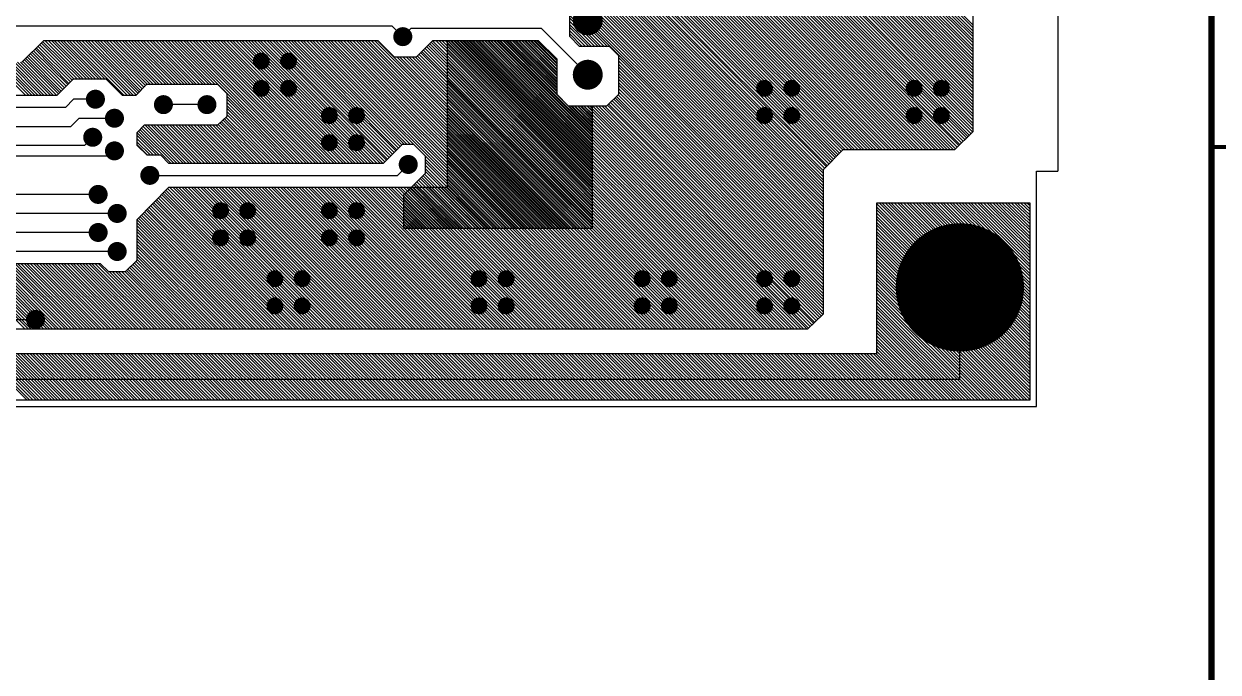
# Model space of a CAD drawing. Extents: x 295 to 953, y 10 to 290.
# Drawn here: x 790.5 to 882.5, y 64.5 to 114.5 of the extents above; entities that cross this region are included whole.
import ezdxf

# ---------------------------------------------------------------- set-up
doc = ezdxf.new("R2010")
doc.units = 0
doc.header["$LTSCALE"] = 5
doc.header["$MEASUREMENT"] = 0
doc.layers.get('0').update_dxf_attribs({"linetype": 'CONTINUOUS', "lineweight": 25})
doc.layers.add('ART02_PHO', color=2, linetype='CONTINUOUS')
doc.layers.add('테두리', color=3, linetype='CONTINUOUS')

# ---------------------------------------------------------------- blocks, each defined once
blk = doc.blocks.new('C')
at = {"layer": '테두리'}
blk.add_line((405, 285), (405, 15), dxfattribs=at)
for points, const_width in [([(15, 285), (15, 15), (405, 15), (405, 285), (15, 285)], 0.5), ([(407.5, 105), (405, 105)], 0.3)]:
    blk.add_lwpolyline(points, dxfattribs=dict(at, const_width=const_width))

msp = doc.modelspace()

# ---------------------------------------------------------------- linework, layer by layer
for points, const_width in [([(834.502, 114.756, -1), (833.35, 114.756, -1)], 1.153), ([(820.044, 113.499, -1), (819.31, 113.499, -1)], 0.733), ([(809.105, 111.613, -1), (808.455, 111.613, -1)], 0.65), ([(811.201, 111.613, -1), (810.551, 111.613, -1)], 0.65), ([(834.502, 110.565, -1), (833.35, 110.565, -1)], 1.153), ([(809.105, 109.517, -1), (808.455, 109.517, -1)], 0.65), ([(811.201, 109.517, -1), (810.551, 109.517, -1)], 0.65), ([(847.872, 109.517, -1), (847.222, 109.517, -1)], 0.65), ([(849.967, 109.517, -1), (849.318, 109.517, -1)], 0.65), ([(859.397, 109.517, -1), (858.747, 109.517, -1)], 0.65), ([(861.493, 109.517, -1), (860.843, 109.517, -1)], 0.65), ([(796.364, 108.679, -1), (795.631, 108.679, -1)], 0.733), ([(801.603, 108.26, -1), (800.87, 108.26, -1)], 0.733), ([(804.956, 108.26, -1), (804.223, 108.26, -1)], 0.733), ([(797.831, 107.212, -1), (797.098, 107.212, -1)], 0.733), ([(814.344, 107.422, -1), (813.694, 107.422, -1)], 0.65), ([(816.439, 107.422, -1), (815.79, 107.422, -1)], 0.65), ([(847.872, 107.422, -1), (847.222, 107.422, -1)], 0.65), ([(849.967, 107.422, -1), (849.318, 107.422, -1)], 0.65), ([(859.397, 107.422, -1), (858.747, 107.422, -1)], 0.65), ([(861.493, 107.422, -1), (860.843, 107.422, -1)], 0.65), ([(796.155, 105.745, -1), (795.421, 105.745, -1)], 0.733), ([(814.344, 105.326, -1), (813.694, 105.326, -1)], 0.65), ([(816.439, 105.326, -1), (815.79, 105.326, -1)], 0.65), ([(797.831, 104.698, -1), (797.098, 104.698, -1)], 0.733), ([(820.463, 103.65, -1), (819.729, 103.65, -1)], 0.733), ([(800.555, 102.812, -1), (799.822, 102.812, -1)], 0.733), ([(796.574, 101.345, -1), (795.841, 101.345, -1)], 0.733), ([(798.041, 99.878, -1), (797.307, 99.878, -1)], 0.733), ([(805.962, 100.088, -1), (805.312, 100.088, -1)], 0.65), ([(808.057, 100.088, -1), (807.408, 100.088, -1)], 0.65), ([(814.344, 100.088, -1), (813.694, 100.088, -1)], 0.65), ([(816.439, 100.088, -1), (815.79, 100.088, -1)], 0.65), ([(796.574, 98.411, -1), (795.841, 98.411, -1)], 0.733), ([(805.962, 97.992, -1), (805.312, 97.992, -1)], 0.65), ([(808.057, 97.992, -1), (807.408, 97.992, -1)], 0.65), ([(814.344, 97.992, -1), (813.694, 97.992, -1)], 0.65), ([(816.439, 97.992, -1), (815.79, 97.992, -1)], 0.65), ([(865.065, 94.178, -1), (860.12, 94.178, -1)], 4.945), ([(798.041, 96.944, -1), (797.307, 96.944, -1)], 0.733), ([(810.153, 94.849, -1), (809.503, 94.849, -1)], 0.65), ([(812.248, 94.849, -1), (811.599, 94.849, -1)], 0.65), ([(825.869, 94.849, -1), (825.219, 94.849, -1)], 0.65), ([(827.965, 94.849, -1), (827.315, 94.849, -1)], 0.65), ([(838.442, 94.849, -1), (837.792, 94.849, -1)], 0.65), ([(840.538, 94.849, -1), (839.888, 94.849, -1)], 0.65), ([(847.872, 94.849, -1), (847.222, 94.849, -1)], 0.65), ([(849.967, 94.849, -1), (849.318, 94.849, -1)], 0.65), ([(810.153, 92.753, -1), (809.503, 92.753, -1)], 0.65), ([(812.248, 92.753, -1), (811.599, 92.753, -1)], 0.65), ([(825.869, 92.753, -1), (825.219, 92.753, -1)], 0.65), ([(827.965, 92.753, -1), (827.315, 92.753, -1)], 0.65), ([(838.442, 92.753, -1), (837.792, 92.753, -1)], 0.65), ([(840.538, 92.753, -1), (839.888, 92.753, -1)], 0.65), ([(847.872, 92.753, -1), (847.222, 92.753, -1)], 0.65), ([(849.967, 92.753, -1), (849.318, 92.753, -1)], 0.65), ([(791.754, 91.706, -1), (791.021, 91.706, -1)], 0.733)]:
    msp.add_lwpolyline(points, format="xyb", close=True, dxfattribs=dict(const_width=const_width))
at = {"layer": 'ART02_PHO', "color": 7}
for p, q in [((870.136, 231.853), (870.136, 103.147)), ((855.217, 104.782), (792.1, 167.94)), ((855.007, 104.782), (792.1, 167.688)), ((854.755, 104.782), (792.1, 167.437)), ((854.504, 104.782), (792.1, 167.227)), ((854.294, 104.782), (792.1, 166.976)), ((854.043, 104.782), (792.1, 166.724)), ((853.792, 104.782), (792.1, 166.515)), ((853.582, 104.782), (792.1, 166.263)), ((853.456, 104.656), (792.1, 166.012)), ((853.331, 104.53), (792.729, 165.174)), ((853.205, 104.404), (792.729, 164.922)), ((853.079, 104.279), (792.729, 164.671)), ((852.995, 104.195), (794.196, 162.995)), ((852.87, 104.069), (794.196, 162.743)), ((855.468, 104.782), (822.317, 137.932)), ((855.719, 104.782), (822.569, 137.932)), ((855.929, 104.782), (822.778, 137.932)), ((856.18, 104.782), (823.03, 137.932)), ((856.432, 104.782), (823.281, 137.932)), ((856.641, 104.782), (823.491, 137.932)), ((856.893, 104.782), (823.742, 137.932)), ((857.144, 104.782), (823.994, 137.932)), ((857.354, 104.782), (824.203, 137.932)), ((857.605, 104.782), (824.455, 137.932)), ((857.857, 104.782), (824.706, 137.932)), ((858.066, 104.782), (824.916, 137.932)), ((858.318, 104.782), (825.167, 137.932)), ((858.569, 104.782), (825.418, 137.932)), ((858.779, 104.782), (825.628, 137.932)), ((859.03, 104.782), (825.88, 137.932)), ((859.282, 104.782), (826.131, 137.932)), ((859.491, 104.782), (826.341, 137.932)), ((859.743, 104.782), (826.592, 137.932)), ((859.994, 104.782), (826.843, 137.932)), ((860.204, 104.782), (827.053, 137.932)), ((860.455, 104.782), (827.304, 137.932)), ((860.707, 104.782), (827.556, 137.932)), ((860.916, 104.782), (827.765, 137.932)), ((861.168, 104.782), (828.017, 137.932)), ((861.419, 104.782), (828.268, 137.932)), ((861.629, 104.782), (828.478, 137.932)), ((861.88, 104.782), (828.729, 137.932)), ((862.09, 104.782), (828.939, 137.932)), ((862.257, 104.865), (829.19, 137.932)), ((862.383, 104.991), (829.442, 137.932)), ((862.509, 105.117), (829.651, 137.932)), ((862.593, 105.201), (829.903, 137.932)), ((862.718, 105.326), (830.154, 137.932)), ((862.844, 105.452), (830.364, 137.932)), ((862.97, 105.578), (831.244, 137.304)), ((863.096, 105.704), (831.495, 137.304)), ((863.221, 105.787), (831.705, 137.304)), ((863.305, 105.913), (831.956, 137.304)), ((863.431, 106.039), (832.208, 137.304)), ((863.557, 106.165), (832.417, 137.304)), ((863.599, 106.374), (832.669, 137.304)), ((863.599, 106.626), (832.92, 137.304)), ((863.599, 106.835), (833.004, 137.429)), ((863.599, 107.087), (839.039, 131.646)), ((863.599, 107.338), (839.291, 131.646)), ((863.599, 107.548), (839.5, 131.646)), ((863.599, 107.799), (839.752, 131.646)), ((863.599, 108.05), (840.003, 131.646)), ((863.599, 108.26), (840.213, 131.646)), ((863.599, 108.512), (840.464, 131.646)), ((863.599, 108.763), (840.716, 131.646)), ((863.599, 108.973), (840.925, 131.646)), ((863.599, 109.224), (841.177, 131.646)), ((863.599, 109.475), (841.428, 131.646)), ((863.599, 109.685), (841.638, 131.646)), ((863.599, 109.936), (841.889, 131.646)), ((863.599, 110.188), (842.141, 131.646)), ((863.599, 110.397), (842.35, 131.646)), ((863.599, 110.649), (842.602, 131.646)), ((863.599, 110.9), (842.853, 131.646)), ((863.599, 111.11), (843.063, 131.646)), ((863.599, 111.361), (843.314, 131.646)), ((863.599, 111.613), (843.524, 131.646)), ((863.599, 111.822), (843.775, 131.646)), ((863.599, 112.074), (844.027, 131.646)), ((863.599, 112.325), (844.236, 131.646)), ((863.599, 112.535), (844.488, 131.646)), ((863.599, 112.786), (844.739, 131.646)), ((863.599, 113.038), (844.949, 131.646)), ((863.599, 113.247), (845.2, 131.646)), ((863.599, 113.499), (845.451, 131.646)), ((863.599, 113.708), (845.661, 131.646)), ((863.599, 113.96), (845.912, 131.646)), ((863.599, 114.211), (846.164, 131.646)), ((863.599, 114.421), (846.373, 131.646)), ((863.599, 131.646), (863.599, 106.165)), ((852.744, 103.943), (836.315, 120.372)), ((852.618, 103.818), (836.315, 120.162)), ((852.492, 103.692), (836.315, 119.911)), ((852.367, 103.566), (836.315, 119.66)), ((852.283, 103.482), (836.315, 119.45)), ((852.157, 103.357), (836.315, 119.199)), ((852.073, 103.189), (836.315, 118.947)), ((852.073, 102.979), (836.315, 118.738)), ((852.073, 102.728), (836.315, 118.486)), ((852.073, 102.476), (836.315, 118.235)), ((852.073, 102.267), (836.315, 118.025)), ((852.073, 102.015), (836.315, 117.774)), ((852.073, 100.591), (835.77, 116.894)), ((852.073, 100.842), (835.896, 117.019)), ((852.073, 101.052), (835.98, 117.145)), ((852.073, 101.303), (836.106, 117.229)), ((852.073, 101.554), (836.231, 117.355)), ((852.073, 101.764), (836.315, 117.522)), ((832.543, 113.499), (832.543, 115.971)), ((852.073, 96.567), (832.585, 116.013)), ((852.073, 96.819), (832.711, 116.139)), ((852.073, 97.028), (832.837, 116.265)), ((852.073, 97.28), (832.962, 116.391)), ((852.073, 97.531), (833.046, 116.516)), ((852.073, 97.741), (833.172, 116.642)), ((852.073, 97.992), (833.298, 116.726)), ((852.073, 98.244), (833.549, 116.768)), ((852.073, 98.453), (833.759, 116.768)), ((852.073, 98.705), (834.01, 116.768)), ((852.073, 98.956), (834.22, 116.768)), ((852.073, 99.166), (834.471, 116.768)), ((852.073, 99.417), (834.723, 116.768)), ((852.073, 99.668), (834.932, 116.768)), ((852.073, 99.878), (835.184, 116.768)), ((852.073, 100.13), (835.435, 116.768)), ((852.073, 100.381), (835.645, 116.768)), ((852.073, 96.316), (832.543, 115.846)), ((835.435, 112.744), (832.543, 115.636)), ((835.184, 112.744), (832.543, 115.385)), ((834.932, 112.744), (832.543, 115.133)), ((756.393, 114.337), (818.839, 114.337)), ((818.839, 114.337), (819.677, 113.499)), ((820.305, 114.127), (819.677, 113.499)), ((830.364, 114.127), (820.305, 114.127)), ((833.926, 110.565), (830.364, 114.127)), ((834.723, 112.744), (832.543, 114.924)), ((834.471, 112.744), (832.543, 114.672)), ((834.22, 112.744), (832.543, 114.421)), ((834.01, 112.744), (832.543, 114.211)), ((790.34, 111.529), (792.016, 113.205)), ((792.016, 113.205), (817.749, 113.205)), ((795.076, 110.23), (792.1, 113.205)), ((795.327, 110.23), (792.352, 113.205)), ((795.579, 110.23), (792.603, 113.205)), ((795.788, 110.23), (792.813, 113.205)), ((796.04, 110.23), (793.064, 113.205)), ((796.291, 110.23), (793.315, 113.205)), ((796.501, 110.23), (793.525, 113.205)), ((796.752, 110.23), (793.776, 113.205)), ((798.219, 108.973), (793.986, 113.205)), ((798.47, 108.973), (794.237, 113.205)), ((798.722, 108.973), (794.489, 113.205)), ((798.931, 108.973), (794.698, 113.205)), ((799.141, 109.014), (794.95, 113.205)), ((799.267, 109.14), (795.201, 113.205)), ((799.392, 109.224), (795.411, 113.205)), ((799.476, 109.35), (795.662, 113.205)), ((799.602, 109.475), (795.914, 113.205)), ((799.728, 109.601), (796.123, 113.205)), ((799.853, 109.727), (796.375, 113.205)), ((800.021, 109.811), (796.626, 113.205)), ((800.231, 109.811), (796.836, 113.205)), ((800.482, 109.811), (797.087, 113.205)), ((800.734, 109.811), (797.339, 113.205)), ((800.943, 109.811), (797.548, 113.205)), ((801.195, 109.811), (797.8, 113.205)), ((801.446, 109.811), (798.051, 113.205)), ((801.656, 109.811), (798.261, 113.205)), ((801.907, 109.811), (798.512, 113.205)), ((802.158, 109.811), (798.764, 113.205)), ((802.368, 109.811), (798.973, 113.205)), ((802.619, 109.811), (799.225, 113.205)), ((802.871, 109.811), (799.476, 113.205)), ((803.08, 109.811), (799.686, 113.205)), ((803.332, 109.811), (799.937, 113.205)), ((803.583, 109.811), (800.189, 113.205)), ((803.793, 109.811), (800.398, 113.205)), ((804.044, 109.811), (800.65, 113.205)), ((804.296, 109.811), (800.901, 113.205)), ((804.505, 109.811), (801.111, 113.205)), ((804.757, 109.811), (801.362, 113.205)), ((804.966, 109.811), (801.572, 113.205)), ((805.218, 109.811), (801.823, 113.205)), ((811.546, 103.734), (802.075, 113.205)), ((811.756, 103.734), (802.284, 113.205)), ((812.007, 103.734), (802.536, 113.205)), ((812.259, 103.734), (802.787, 113.205)), ((812.468, 103.734), (802.997, 113.205)), ((812.72, 103.734), (803.248, 113.205)), ((812.971, 103.734), (803.5, 113.205)), ((813.181, 103.734), (803.709, 113.205)), ((813.432, 103.734), (803.961, 113.205)), ((813.684, 103.734), (804.212, 113.205)), ((813.893, 103.734), (804.422, 113.205)), ((814.145, 103.734), (804.673, 113.205)), ((814.396, 103.734), (804.925, 113.205)), ((814.606, 103.734), (805.134, 113.205)), ((814.857, 103.734), (805.386, 113.205)), ((815.109, 103.734), (805.637, 113.205)), ((815.318, 103.734), (805.847, 113.205)), ((815.57, 103.734), (806.098, 113.205)), ((815.821, 103.734), (806.349, 113.205)), ((816.031, 103.734), (806.559, 113.205)), ((816.282, 103.734), (806.81, 113.205)), ((816.534, 103.734), (807.062, 113.205)), ((816.743, 103.734), (807.271, 113.205)), ((816.995, 103.734), (807.523, 113.205)), ((817.246, 103.734), (807.774, 113.205)), ((817.456, 103.734), (807.984, 113.205)), ((817.707, 103.734), (808.235, 113.205)), ((817.959, 103.734), (808.487, 113.205)), ((818.168, 103.734), (808.696, 113.205)), ((818.294, 103.859), (808.948, 113.205)), ((818.42, 103.985), (809.199, 113.205)), ((818.503, 104.069), (809.409, 113.205)), ((818.629, 104.195), (809.66, 113.205)), ((818.755, 104.321), (809.87, 113.205)), ((818.881, 104.446), (810.121, 113.205)), ((819.006, 104.572), (810.373, 113.205)), ((819.132, 104.698), (810.582, 113.205)), ((819.216, 104.782), (810.834, 113.205)), ((819.342, 104.907), (811.085, 113.205)), ((819.467, 105.033), (811.295, 113.205)), ((819.593, 105.159), (811.546, 113.205)), ((819.803, 105.201), (811.798, 113.205)), ((820.012, 105.201), (812.007, 113.205)), ((820.264, 105.201), (812.259, 113.205)), ((820.515, 105.201), (812.51, 113.205)), ((827.221, 98.705), (812.72, 113.205)), ((827.472, 98.705), (812.971, 113.205)), ((827.724, 98.705), (813.223, 113.205)), ((827.933, 98.705), (813.432, 113.205)), ((828.185, 98.705), (813.684, 113.205)), ((828.436, 98.705), (813.935, 113.205)), ((828.646, 98.705), (814.145, 113.205)), ((828.897, 98.705), (814.396, 113.205)), ((829.148, 98.705), (814.648, 113.205)), ((829.358, 98.705), (814.857, 113.205)), ((829.609, 98.705), (815.109, 113.205)), ((829.861, 98.705), (815.36, 113.205)), ((830.071, 98.705), (815.57, 113.205)), ((830.322, 98.705), (815.821, 113.205)), ((830.573, 98.705), (816.073, 113.205)), ((830.783, 98.705), (816.282, 113.205)), ((831.034, 98.705), (816.534, 113.205)), ((831.286, 98.705), (816.785, 113.205)), ((831.495, 98.705), (816.995, 113.205)), ((831.747, 98.705), (817.246, 113.205)), ((831.998, 98.705), (817.498, 113.205)), ((832.208, 98.705), (817.707, 113.205)), ((817.749, 113.205), (819.006, 111.948)), ((820.725, 111.948), (821.982, 113.205)), ((821.982, 113.205), (830.112, 113.205)), ((834.262, 100.926), (821.982, 113.164)), ((834.262, 101.177), (822.233, 113.205)), ((834.262, 101.387), (822.443, 113.205)), ((834.262, 101.638), (822.694, 113.205)), ((834.262, 101.89), (822.946, 113.205)), ((845.368, 90.951), (823.113, 113.205)), ((823.113, 101.89), (823.113, 113.205)), ((823.113, 113.205), (830.112, 113.205)), ((834.262, 102.099), (823.155, 113.205)), ((845.577, 90.951), (823.323, 113.205)), ((834.262, 102.351), (823.407, 113.205)), ((845.829, 90.951), (823.574, 113.205)), ((834.262, 102.602), (823.658, 113.205)), ((846.08, 90.951), (823.826, 113.205)), ((834.262, 102.812), (823.868, 113.205)), ((846.29, 90.951), (824.035, 113.205)), ((834.262, 103.063), (824.119, 113.205)), ((846.541, 90.951), (824.287, 113.205)), ((834.262, 103.315), (824.371, 113.205)), ((846.793, 90.951), (824.538, 113.205)), ((834.262, 103.524), (824.58, 113.205)), ((847.002, 90.951), (824.748, 113.205)), ((834.262, 103.776), (824.832, 113.205)), ((847.254, 90.951), (824.999, 113.205)), ((834.262, 104.027), (825.083, 113.205)), ((847.505, 90.951), (825.251, 113.205)), ((834.262, 104.237), (825.293, 113.205)), ((847.715, 90.951), (825.46, 113.205)), ((834.262, 104.488), (825.544, 113.205)), ((847.966, 90.951), (825.712, 113.205)), ((834.262, 104.74), (825.754, 113.205)), ((848.218, 90.951), (825.963, 113.205)), ((834.262, 104.949), (826.005, 113.205)), ((848.427, 90.951), (826.173, 113.205)), ((834.262, 105.201), (826.257, 113.205)), ((848.679, 90.951), (826.424, 113.205)), ((834.262, 105.452), (826.466, 113.205)), ((848.93, 90.951), (826.676, 113.205)), ((834.262, 105.662), (826.718, 113.205)), ((849.14, 90.951), (826.885, 113.205)), ((834.262, 105.913), (826.969, 113.205)), ((849.391, 90.951), (827.137, 113.205)), ((834.262, 106.165), (827.179, 113.205)), ((849.642, 90.951), (827.388, 113.205)), ((831.537, 109.098), (827.43, 113.205)), ((831.537, 109.266), (827.598, 113.205)), ((831.537, 109.35), (827.682, 113.205)), ((831.537, 109.517), (827.849, 113.205)), ((831.537, 109.601), (827.891, 113.205)), ((831.537, 109.769), (828.101, 113.205)), ((831.537, 109.811), (828.143, 113.205)), ((831.537, 109.978), (828.31, 113.205)), ((831.537, 110.062), (828.394, 113.205)), ((831.537, 110.23), (828.562, 113.205)), ((831.537, 110.272), (828.604, 113.205)), ((831.537, 110.481), (828.813, 113.205)), ((831.537, 110.523), (828.855, 113.205)), ((831.537, 110.691), (829.023, 113.205)), ((831.537, 110.775), (829.107, 113.205)), ((831.537, 110.942), (829.274, 113.205)), ((831.537, 110.984), (829.316, 113.205)), ((831.537, 111.194), (829.484, 113.205)), ((831.537, 111.236), (829.568, 113.205)), ((831.537, 111.403), (829.735, 113.205)), ((831.537, 111.487), (829.819, 113.205)), ((831.537, 111.655), (829.987, 113.205)), ((831.537, 111.697), (830.029, 113.205)), ((830.112, 113.205), (831.537, 111.78)), ((830.112, 113.205), (831.537, 111.78)), ((833.759, 112.744), (832.543, 113.96)), ((833.507, 112.744), (832.543, 113.708)), ((833.298, 112.744), (832.543, 113.499)), ((793.735, 109.685), (791.136, 112.283)), ((793.86, 109.811), (791.22, 112.409)), ((793.944, 109.895), (791.346, 112.535)), ((794.07, 110.02), (791.471, 112.619)), ((794.196, 110.146), (791.597, 112.744)), ((794.363, 110.23), (791.723, 112.87)), ((794.615, 110.23), (791.849, 112.996)), ((794.866, 110.23), (791.932, 113.122)), ((834.262, 99.04), (821.06, 112.241)), ((834.262, 99.249), (821.144, 112.367)), ((834.262, 99.501), (821.269, 112.451)), ((834.262, 99.752), (821.395, 112.577)), ((834.262, 99.962), (821.521, 112.703)), ((834.262, 100.213), (821.647, 112.828)), ((834.262, 100.465), (821.772, 112.954)), ((834.262, 100.674), (821.856, 113.08)), ((845.116, 90.951), (823.113, 112.954)), ((844.865, 90.951), (823.113, 112.744)), ((844.655, 90.951), (823.113, 112.493)), ((844.404, 90.951), (823.113, 112.241)), ((835.603, 112.744), (833.298, 112.744)), ((836.315, 112.032), (835.603, 112.744)), ((790.633, 108.973), (787.448, 112.158)), ((790.885, 108.973), (787.699, 112.158)), ((791.136, 108.973), (788.58, 111.529)), ((791.346, 108.973), (788.789, 111.529)), ((791.597, 108.973), (789.041, 111.529)), ((791.849, 108.973), (789.292, 111.529)), ((792.058, 108.973), (789.502, 111.529)), ((792.31, 108.973), (789.753, 111.529)), ((792.561, 108.973), (790.005, 111.529)), ((792.771, 108.973), (790.214, 111.529)), ((793.022, 108.973), (790.424, 111.571)), ((793.148, 109.098), (790.549, 111.697)), ((793.274, 109.182), (790.633, 111.822)), ((793.357, 109.308), (790.759, 111.906)), ((793.483, 109.434), (790.885, 112.032)), ((793.609, 109.559), (791.01, 112.158)), ((819.006, 111.948), (820.725, 111.948)), ((832.459, 98.705), (819.216, 111.948)), ((832.669, 98.705), (819.425, 111.948)), ((832.92, 98.705), (819.677, 111.948)), ((833.172, 98.705), (819.928, 111.948)), ((833.381, 98.705), (820.138, 111.948)), ((833.633, 98.705), (820.389, 111.948)), ((833.884, 98.705), (820.641, 111.948)), ((834.094, 98.705), (820.808, 111.99)), ((834.262, 98.788), (820.934, 112.116)), ((844.152, 90.951), (823.113, 112.032)), ((843.943, 90.951), (823.113, 111.78)), ((843.691, 90.951), (823.113, 111.529)), ((831.537, 111.78), (831.537, 109.056)), ((831.537, 111.78), (831.537, 109.056)), ((836.315, 109.056), (836.315, 112.032)), ((852.073, 96.106), (836.315, 111.864)), ((852.073, 95.855), (836.315, 111.613)), ((852.073, 95.603), (836.315, 111.361)), ((843.44, 90.951), (823.113, 111.319)), ((843.23, 90.951), (823.113, 111.068)), ((842.979, 90.951), (823.113, 110.817)), ((842.769, 90.951), (823.113, 110.607)), ((852.073, 95.394), (836.315, 111.152)), ((852.073, 95.142), (836.315, 110.9)), ((852.073, 94.891), (836.315, 110.649)), ((852.073, 94.681), (836.315, 110.439)), ((794.279, 110.23), (793.022, 108.973)), ((796.836, 110.23), (794.279, 110.23)), ((798.093, 108.973), (796.836, 110.23)), ((799.937, 109.811), (799.099, 108.973)), ((805.427, 109.811), (799.937, 109.811)), ((806.14, 109.098), (805.427, 109.811)), ((842.518, 90.951), (823.113, 110.356)), ((842.266, 90.951), (823.113, 110.104)), ((842.057, 90.951), (823.113, 109.895)), ((841.805, 90.951), (823.113, 109.643)), ((852.073, 94.43), (836.315, 110.188)), ((852.073, 94.178), (836.315, 109.936)), ((852.073, 93.969), (836.315, 109.727)), ((793.022, 108.973), (782.796, 108.973)), ((794.321, 108.679), (793.693, 108.05)), ((795.998, 108.679), (794.321, 108.679)), ((799.099, 108.973), (798.093, 108.973)), ((806.14, 107.38), (806.14, 109.098)), ((811.295, 103.734), (806.14, 108.889)), ((811.043, 103.734), (806.14, 108.679)), ((841.554, 90.951), (823.113, 109.392)), ((841.344, 90.951), (823.113, 109.182)), ((841.093, 90.951), (823.113, 108.931)), ((840.841, 90.951), (823.113, 108.679)), ((831.537, 109.056), (832.417, 108.176)), ((831.537, 109.056), (832.417, 108.176)), ((835.393, 108.176), (836.315, 109.056)), ((852.073, 92.544), (835.938, 108.679)), ((852.073, 92.795), (836.022, 108.805)), ((852.073, 93.005), (836.147, 108.889)), ((852.073, 93.256), (836.273, 109.014)), ((852.073, 93.717), (836.315, 109.475)), ((852.073, 93.466), (836.315, 109.224)), ((793.693, 108.05), (781.12, 108.05)), ((804.589, 108.26), (801.236, 108.26)), ((810.834, 103.734), (806.14, 108.428)), ((810.582, 103.734), (806.14, 108.176)), ((810.373, 103.734), (806.14, 107.967)), ((810.121, 103.734), (806.14, 107.715)), ((840.632, 90.951), (823.113, 108.47)), ((840.38, 90.951), (823.113, 108.218)), ((840.129, 90.951), (823.113, 107.967)), ((839.919, 90.951), (823.113, 107.757)), ((832.417, 108.176), (835.393, 108.176)), ((832.417, 108.176), (834.262, 108.176)), ((834.262, 106.374), (832.459, 108.176)), ((849.852, 90.951), (832.627, 108.176)), ((834.262, 106.626), (832.711, 108.176)), ((850.103, 90.951), (832.878, 108.176)), ((834.262, 106.877), (832.92, 108.176)), ((850.355, 90.951), (833.13, 108.176)), ((834.262, 107.087), (833.172, 108.176)), ((850.564, 90.951), (833.339, 108.176)), ((834.262, 107.338), (833.423, 108.176)), ((850.816, 90.951), (833.591, 108.176)), ((834.262, 107.548), (833.633, 108.176)), ((850.942, 91.035), (833.842, 108.176)), ((834.262, 107.799), (833.884, 108.176)), ((851.067, 91.161), (834.052, 108.176)), ((834.262, 108.05), (834.136, 108.176)), ((834.262, 108.176), (834.262, 98.705)), ((851.193, 91.286), (834.303, 108.176)), ((851.319, 91.412), (834.513, 108.176)), ((851.403, 91.496), (834.764, 108.176)), ((851.528, 91.622), (835.016, 108.176)), ((851.654, 91.748), (835.225, 108.176)), ((851.78, 91.873), (835.435, 108.218)), ((851.906, 91.999), (835.561, 108.302)), ((852.031, 92.083), (835.686, 108.428)), ((852.073, 92.292), (835.812, 108.553)), ((794.112, 106.584), (794.74, 107.212)), ((794.74, 107.212), (797.465, 107.212)), ((805.427, 106.709), (806.14, 107.38)), ((808.696, 103.734), (805.595, 106.835)), ((808.948, 103.734), (805.679, 106.961)), ((809.157, 103.734), (805.805, 107.087)), ((809.409, 103.734), (805.93, 107.17)), ((809.66, 103.734), (806.056, 107.296)), ((809.87, 103.734), (806.14, 107.464)), ((839.668, 90.951), (823.113, 107.506)), ((839.416, 90.951), (823.113, 107.254)), ((839.207, 90.951), (823.113, 107.045)), ((838.955, 90.951), (823.113, 106.793)), ((780.491, 106.584), (794.112, 106.584)), ((799.225, 106.123), (799.77, 106.709)), ((799.225, 105.117), (799.225, 106.123)), ((800.943, 104.362), (799.225, 106.081)), ((800.734, 104.362), (799.225, 105.871)), ((801.823, 103.734), (799.309, 106.206)), ((802.075, 103.734), (799.434, 106.332)), ((802.284, 103.734), (799.56, 106.458)), ((802.536, 103.734), (799.686, 106.584)), ((799.77, 106.709), (805.427, 106.709)), ((802.787, 103.734), (799.811, 106.709)), ((802.997, 103.734), (800.021, 106.709)), ((803.248, 103.734), (800.272, 106.709)), ((803.458, 103.734), (800.482, 106.709)), ((803.709, 103.734), (800.734, 106.709)), ((803.961, 103.734), (800.985, 106.709)), ((804.17, 103.734), (801.195, 106.709)), ((804.422, 103.734), (801.446, 106.709)), ((804.673, 103.734), (801.697, 106.709)), ((804.883, 103.734), (801.907, 106.709)), ((805.134, 103.734), (802.158, 106.709)), ((805.386, 103.734), (802.41, 106.709)), ((805.595, 103.734), (802.619, 106.709)), ((805.847, 103.734), (802.871, 106.709)), ((806.098, 103.734), (803.122, 106.709)), ((806.308, 103.734), (803.332, 106.709)), ((806.559, 103.734), (803.583, 106.709)), ((806.81, 103.734), (803.835, 106.709)), ((807.02, 103.734), (804.044, 106.709)), ((807.271, 103.734), (804.296, 106.709)), ((807.523, 103.734), (804.547, 106.709)), ((807.732, 103.734), (804.757, 106.709)), ((807.984, 103.734), (805.008, 106.709)), ((808.235, 103.734), (805.26, 106.709)), ((808.445, 103.734), (805.469, 106.709)), ((838.704, 90.951), (823.113, 106.542)), ((838.494, 90.951), (823.113, 106.332)), ((838.243, 90.951), (823.113, 106.081)), ((837.991, 90.951), (823.113, 105.829)), ((863.599, 106.165), (862.174, 104.782)), ((795.159, 105.117), (778.815, 105.117)), ((795.788, 105.745), (795.159, 105.117)), ((800.482, 104.362), (799.225, 105.62)), ((800.231, 104.362), (799.225, 105.368)), ((800.021, 104.362), (799.225, 105.159)), ((799.979, 104.362), (799.225, 105.117)), ((819.635, 105.201), (818.168, 103.734)), ((820.515, 105.201), (819.635, 105.201)), ((821.437, 104.279), (820.515, 105.201)), ((837.782, 90.951), (823.113, 105.62)), ((837.53, 90.951), (823.113, 105.368)), ((837.279, 90.951), (823.113, 105.159)), ((837.069, 90.951), (823.113, 104.907)), ((797.045, 104.279), (777.138, 104.279)), ((797.465, 104.698), (797.045, 104.279)), ((801.027, 104.362), (799.979, 104.362)), ((801.656, 103.734), (801.027, 104.362)), ((827.011, 98.705), (821.437, 104.279)), ((821.437, 102.979), (821.437, 104.279)), ((826.76, 98.705), (821.437, 104.027)), ((836.818, 90.951), (823.113, 104.656)), ((836.567, 90.951), (823.113, 104.446)), ((836.357, 90.951), (823.113, 104.195)), ((853.582, 104.782), (852.073, 103.231)), ((862.174, 104.782), (853.582, 104.782)), ((818.168, 103.734), (801.656, 103.734)), ((819.258, 102.812), (820.096, 103.65)), ((826.508, 98.705), (821.437, 103.818)), ((826.299, 98.705), (821.437, 103.566)), ((826.047, 98.705), (821.437, 103.315)), ((825.796, 98.705), (821.437, 103.105)), ((836.106, 90.951), (823.113, 103.943)), ((835.854, 90.951), (823.113, 103.734)), ((835.645, 90.951), (823.113, 103.482)), ((835.393, 90.951), (823.113, 103.231)), ((852.073, 103.231), (852.073, 92.125)), ((868.502, 85), (868.502, 103.147)), ((868.502, 103.147), (870.136, 103.147)), ((800.189, 102.812), (819.258, 102.812)), ((819.761, 101.303), (821.437, 102.979)), ((824.161, 98.705), (820.641, 102.183)), ((824.371, 98.705), (820.766, 102.309)), ((824.622, 98.705), (820.892, 102.435)), ((824.874, 98.705), (821.018, 102.56)), ((825.083, 98.705), (821.102, 102.686)), ((825.335, 98.705), (821.227, 102.812)), ((825.586, 98.705), (821.353, 102.896)), ((835.184, 90.951), (823.113, 103.021)), ((834.932, 90.951), (823.113, 102.77)), ((834.681, 90.951), (823.113, 102.518)), ((834.471, 90.951), (823.113, 102.309)), ((796.207, 101.345), (779.862, 101.345)), ((799.225, 99.417), (801.656, 101.89)), ((811.462, 90.951), (801.111, 101.303)), ((811.672, 90.951), (801.195, 101.429)), ((811.923, 90.951), (801.32, 101.554)), ((812.175, 90.951), (801.446, 101.638)), ((812.384, 90.951), (801.572, 101.764)), ((801.656, 101.89), (823.113, 101.89)), ((812.636, 90.951), (801.697, 101.89)), ((812.887, 90.951), (801.949, 101.89)), ((813.097, 90.951), (802.158, 101.89)), ((813.348, 90.951), (802.41, 101.89)), ((813.6, 90.951), (802.661, 101.89)), ((813.809, 90.951), (802.871, 101.89)), ((814.061, 90.951), (803.122, 101.89)), ((814.312, 90.951), (803.374, 101.89)), ((814.522, 90.951), (803.583, 101.89)), ((814.773, 90.951), (803.835, 101.89)), ((815.025, 90.951), (804.086, 101.89)), ((815.234, 90.951), (804.296, 101.89)), ((815.486, 90.951), (804.547, 101.89)), ((815.737, 90.951), (804.799, 101.89)), ((815.947, 90.951), (805.008, 101.89)), ((816.198, 90.951), (805.26, 101.89)), ((816.45, 90.951), (805.511, 101.89)), ((816.659, 90.951), (805.721, 101.89)), ((816.911, 90.951), (805.972, 101.89)), ((817.162, 90.951), (806.224, 101.89)), ((817.372, 90.951), (806.433, 101.89)), ((817.623, 90.951), (806.685, 101.89)), ((817.875, 90.951), (806.936, 101.89)), ((818.084, 90.951), (807.146, 101.89)), ((818.336, 90.951), (807.397, 101.89)), ((818.587, 90.951), (807.649, 101.89)), ((818.797, 90.951), (807.858, 101.89)), ((819.048, 90.951), (808.11, 101.89)), ((819.258, 90.951), (808.319, 101.89)), ((819.509, 90.951), (808.571, 101.89)), ((819.761, 90.951), (808.822, 101.89)), ((819.97, 90.951), (809.032, 101.89)), ((820.222, 90.951), (809.283, 101.89)), ((820.473, 90.951), (809.535, 101.89)), ((820.683, 90.951), (809.744, 101.89)), ((820.934, 90.951), (809.996, 101.89)), ((821.186, 90.951), (810.247, 101.89)), ((821.395, 90.951), (810.457, 101.89)), ((821.647, 90.951), (810.708, 101.89)), ((821.898, 90.951), (810.96, 101.89)), ((822.108, 90.951), (811.169, 101.89)), ((822.359, 90.951), (811.421, 101.89)), ((822.611, 90.951), (811.672, 101.89)), ((822.82, 90.951), (811.882, 101.89)), ((823.072, 90.951), (812.133, 101.89)), ((823.323, 90.951), (812.384, 101.89)), ((823.533, 90.951), (812.594, 101.89)), ((823.784, 90.951), (812.845, 101.89)), ((824.035, 90.951), (813.097, 101.89)), ((824.245, 90.951), (813.307, 101.89)), ((824.496, 90.951), (813.558, 101.89)), ((824.748, 90.951), (813.809, 101.89)), ((824.957, 90.951), (814.019, 101.89)), ((825.209, 90.951), (814.27, 101.89)), ((825.46, 90.951), (814.522, 101.89)), ((825.67, 90.951), (814.731, 101.89)), ((825.921, 90.951), (814.983, 101.89)), ((826.173, 90.951), (815.234, 101.89)), ((826.382, 90.951), (815.444, 101.89)), ((826.634, 90.951), (815.695, 101.89)), ((826.885, 90.951), (815.947, 101.89)), ((827.095, 90.951), (816.156, 101.89)), ((827.346, 90.951), (816.408, 101.89)), ((827.556, 90.951), (816.617, 101.89)), ((827.807, 90.951), (816.869, 101.89)), ((828.059, 90.951), (817.12, 101.89)), ((828.268, 90.951), (817.33, 101.89)), ((828.52, 90.951), (817.581, 101.89)), ((828.771, 90.951), (817.833, 101.89)), ((828.981, 90.951), (818.042, 101.89)), ((829.232, 90.951), (818.294, 101.89)), ((829.484, 90.951), (818.545, 101.89)), ((829.693, 90.951), (818.755, 101.89)), ((829.945, 90.951), (819.006, 101.89)), ((830.196, 90.951), (819.258, 101.89)), ((830.406, 90.951), (819.467, 101.89)), ((830.657, 90.951), (819.719, 101.89)), ((819.761, 98.705), (819.761, 101.303)), ((822.275, 98.705), (819.761, 101.219)), ((822.485, 98.705), (819.803, 101.387)), ((822.736, 98.705), (819.928, 101.471)), ((830.909, 90.951), (819.97, 101.89)), ((822.988, 98.705), (820.054, 101.596)), ((831.118, 90.951), (820.18, 101.89)), ((823.197, 98.705), (820.18, 101.722)), ((823.449, 98.705), (820.305, 101.848)), ((823.7, 98.705), (820.389, 101.974)), ((831.37, 90.951), (820.431, 101.89)), ((823.91, 98.705), (820.515, 102.099)), ((831.621, 90.951), (820.683, 101.89)), ((831.831, 90.951), (820.892, 101.89)), ((832.082, 90.951), (821.144, 101.89)), ((832.334, 90.951), (821.395, 101.89)), ((832.543, 90.951), (821.605, 101.89)), ((832.795, 90.951), (821.856, 101.89)), ((833.046, 90.951), (822.108, 101.89)), ((833.256, 90.951), (822.317, 101.89)), ((833.507, 90.951), (822.569, 101.89)), ((833.759, 90.951), (822.82, 101.89)), ((833.968, 90.951), (823.03, 101.89)), ((834.22, 90.951), (823.113, 102.057)), ((809.577, 90.951), (800.147, 100.339)), ((809.786, 90.951), (800.272, 100.465)), ((810.038, 90.951), (800.398, 100.591)), ((810.289, 90.951), (800.482, 100.716)), ((810.499, 90.951), (800.608, 100.842)), ((810.75, 90.951), (800.734, 100.926)), ((811.001, 90.951), (800.859, 101.052)), ((811.211, 90.951), (800.985, 101.177)), ((822.024, 98.705), (819.761, 100.968)), ((821.772, 98.705), (819.761, 100.716)), ((821.563, 98.705), (819.761, 100.507)), ((867.999, 100.674), (856.18, 100.674)), ((856.18, 100.674), (856.18, 89.065)), ((867.999, 88.856), (856.18, 100.632)), ((867.999, 88.604), (856.18, 100.381)), ((867.999, 89.065), (856.39, 100.674)), ((867.999, 89.317), (856.6, 100.674)), ((867.999, 89.568), (856.851, 100.674)), ((867.999, 89.778), (857.102, 100.674)), ((867.999, 90.029), (857.312, 100.674)), ((867.999, 90.281), (857.563, 100.674)), ((867.999, 90.49), (857.815, 100.674)), ((867.999, 90.742), (858.024, 100.674)), ((867.999, 90.993), (858.276, 100.674)), ((867.999, 91.203), (858.527, 100.674)), ((867.999, 91.454), (858.737, 100.674)), ((867.999, 91.706), (858.988, 100.674)), ((867.999, 91.915), (859.24, 100.674)), ((867.999, 92.167), (859.449, 100.674)), ((867.999, 92.418), (859.701, 100.674)), ((867.999, 92.628), (859.952, 100.674)), ((867.999, 92.879), (860.162, 100.674)), ((867.999, 93.131), (860.413, 100.674)), ((867.999, 93.34), (860.623, 100.674)), ((867.999, 93.592), (860.874, 100.674)), ((867.999, 93.801), (861.126, 100.674)), ((867.999, 94.053), (861.335, 100.674)), ((867.999, 94.304), (861.587, 100.674)), ((867.999, 94.514), (861.838, 100.674)), ((867.999, 94.765), (862.048, 100.674)), ((867.999, 95.016), (862.299, 100.674)), ((867.999, 95.226), (862.551, 100.674)), ((867.999, 95.477), (862.76, 100.674)), ((867.999, 95.729), (863.012, 100.674)), ((867.999, 95.939), (863.263, 100.674)), ((867.999, 96.19), (863.473, 100.674)), ((867.999, 96.441), (863.724, 100.674)), ((867.999, 96.651), (863.976, 100.674)), ((867.999, 96.902), (864.185, 100.674)), ((867.999, 97.154), (864.437, 100.674)), ((867.999, 97.363), (864.688, 100.674)), ((867.999, 97.615), (864.898, 100.674)), ((867.999, 97.866), (865.149, 100.674)), ((867.999, 98.076), (865.401, 100.674)), ((867.999, 98.327), (865.61, 100.674)), ((867.999, 98.579), (865.862, 100.674)), ((867.999, 98.788), (866.113, 100.674)), ((867.999, 99.04), (866.323, 100.674)), ((867.999, 99.291), (866.574, 100.674)), ((867.999, 99.501), (866.826, 100.674)), ((867.999, 99.752), (867.035, 100.674)), ((867.999, 100.004), (867.287, 100.674)), ((867.999, 100.213), (867.538, 100.674)), ((867.999, 100.465), (867.748, 100.674)), ((867.999, 85.503), (867.999, 100.674)), ((797.674, 99.878), (781.329, 99.878)), ((799.225, 96.274), (799.225, 99.417)), ((807.649, 90.951), (799.225, 99.375)), ((807.9, 90.951), (799.309, 99.501)), ((808.152, 90.951), (799.434, 99.627)), ((808.361, 90.951), (799.56, 99.752)), ((808.613, 90.951), (799.686, 99.878)), ((808.864, 90.951), (799.77, 100.004)), ((809.074, 90.951), (799.895, 100.13)), ((809.325, 90.951), (800.021, 100.213)), ((821.311, 98.705), (819.761, 100.255)), ((821.06, 98.705), (819.761, 100.004)), ((820.85, 98.705), (819.761, 99.794)), ((820.599, 98.705), (819.761, 99.543)), ((867.999, 88.353), (856.18, 100.171)), ((867.999, 88.143), (856.18, 99.92)), ((867.999, 87.892), (856.18, 99.668)), ((867.999, 87.64), (856.18, 99.459)), ((807.439, 90.951), (799.225, 99.166)), ((807.188, 90.951), (799.225, 98.914)), ((806.936, 90.951), (799.225, 98.663)), ((806.727, 90.951), (799.225, 98.453)), ((820.347, 98.705), (819.761, 99.291)), ((820.138, 98.705), (819.761, 99.082)), ((819.886, 98.705), (819.761, 98.83)), ((834.262, 98.705), (819.761, 98.705)), ((867.999, 87.431), (856.18, 99.207)), ((867.999, 87.179), (856.18, 98.998)), ((867.999, 86.928), (856.18, 98.746)), ((867.999, 86.718), (856.18, 98.495)), ((796.207, 98.411), (779.862, 98.411)), ((806.475, 90.951), (799.225, 98.202)), ((806.224, 90.951), (799.225, 97.95)), ((806.014, 90.951), (799.225, 97.741)), ((867.999, 86.467), (856.18, 98.285)), ((867.999, 86.215), (856.18, 98.034)), ((867.999, 86.006), (856.18, 97.783)), ((867.999, 85.754), (856.18, 97.573)), ((797.674, 96.944), (781.329, 96.944)), ((805.763, 90.951), (799.225, 97.489)), ((805.511, 90.951), (799.225, 97.28)), ((805.302, 90.951), (799.225, 97.028)), ((805.05, 90.951), (799.225, 96.777)), ((867.999, 85.503), (856.18, 97.322)), ((867.748, 85.503), (856.18, 97.07)), ((867.538, 85.503), (856.18, 96.861)), ((867.287, 85.503), (856.18, 96.609)), ((783.006, 96.022), (796.375, 96.022)), ((790.591, 90.951), (785.52, 96.022)), ((790.843, 90.951), (785.772, 96.022)), ((791.052, 90.951), (785.981, 96.022)), ((791.304, 90.951), (786.233, 96.022)), ((791.555, 90.951), (786.484, 96.022)), ((791.765, 90.951), (786.694, 96.022)), ((792.016, 90.951), (786.945, 96.022)), ((792.268, 90.951), (787.197, 96.022)), ((792.477, 90.951), (787.406, 96.022)), ((792.729, 90.951), (787.658, 96.022)), ((792.98, 90.951), (787.909, 96.022)), ((793.19, 90.951), (788.119, 96.022)), ((793.441, 90.951), (788.37, 96.022)), ((793.693, 90.951), (788.622, 96.022)), ((793.902, 90.951), (788.831, 96.022)), ((794.154, 90.951), (789.083, 96.022)), ((794.405, 90.951), (789.334, 96.022)), ((794.615, 90.951), (789.544, 96.022)), ((794.866, 90.951), (789.795, 96.022)), ((795.076, 90.951), (790.005, 96.022)), ((795.327, 90.951), (790.256, 96.022)), ((795.579, 90.951), (790.507, 96.022)), ((795.788, 90.951), (790.717, 96.022)), ((796.04, 90.951), (790.968, 96.022)), ((796.291, 90.951), (791.22, 96.022)), ((796.501, 90.951), (791.429, 96.022)), ((796.752, 90.951), (791.681, 96.022)), ((797.004, 90.951), (791.932, 96.022)), ((797.213, 90.951), (792.142, 96.022)), ((797.465, 90.951), (792.393, 96.022)), ((797.716, 90.951), (792.645, 96.022)), ((797.926, 90.951), (792.854, 96.022)), ((798.177, 90.951), (793.106, 96.022)), ((798.428, 90.951), (793.357, 96.022)), ((798.638, 90.951), (793.567, 96.022)), ((798.889, 90.951), (793.818, 96.022)), ((799.141, 90.951), (794.07, 96.022)), ((799.35, 90.951), (794.279, 96.022)), ((799.602, 90.951), (794.531, 96.022)), ((799.853, 90.951), (794.782, 96.022)), ((800.063, 90.951), (794.992, 96.022)), ((800.314, 90.951), (795.243, 96.022)), ((800.566, 90.951), (795.495, 96.022)), ((800.775, 90.951), (795.704, 96.022)), ((801.027, 90.951), (795.956, 96.022)), ((801.278, 90.951), (796.207, 96.022)), ((796.375, 96.022), (797.004, 95.394)), ((798.303, 95.394), (799.225, 96.274)), ((803.374, 90.951), (798.638, 95.687)), ((803.625, 90.951), (798.764, 95.813)), ((803.877, 90.951), (798.889, 95.939)), ((804.086, 90.951), (798.973, 96.064)), ((804.338, 90.951), (799.099, 96.19)), ((804.799, 90.951), (799.225, 96.567)), ((804.589, 90.951), (799.225, 96.316)), ((867.035, 85.503), (856.18, 96.358)), ((866.826, 85.503), (856.18, 96.148)), ((866.574, 85.503), (856.18, 95.897)), ((797.004, 95.394), (798.303, 95.394)), ((801.488, 90.951), (797.045, 95.394)), ((801.739, 90.951), (797.297, 95.394)), ((801.991, 90.951), (797.548, 95.394)), ((802.2, 90.951), (797.758, 95.394)), ((802.452, 90.951), (798.009, 95.394)), ((802.703, 90.951), (798.261, 95.394)), ((802.913, 90.951), (798.387, 95.477)), ((803.164, 90.951), (798.512, 95.561)), ((866.323, 85.503), (856.18, 95.645)), ((866.113, 85.503), (856.18, 95.436)), ((865.862, 85.503), (856.18, 95.184)), ((865.61, 85.503), (856.18, 94.933)), ((865.401, 85.503), (856.18, 94.723)), ((865.149, 85.503), (856.18, 94.472)), ((864.898, 85.503), (856.18, 94.22)), ((864.688, 85.503), (856.18, 94.011)), ((862.593, 87.095), (862.593, 94.178)), ((864.437, 85.503), (856.18, 93.759)), ((864.185, 85.503), (856.18, 93.508)), ((863.976, 85.503), (856.18, 93.298)), ((863.724, 85.503), (856.18, 93.047)), ((852.073, 92.125), (850.858, 90.951)), ((863.473, 85.503), (856.18, 92.795)), ((863.263, 85.503), (856.18, 92.586)), ((863.012, 85.503), (856.18, 92.334)), ((862.76, 85.503), (856.18, 92.083)), ((787.825, 91.706), (791.388, 91.706)), ((862.551, 85.503), (856.18, 91.873)), ((862.299, 85.503), (856.18, 91.622)), ((862.09, 85.503), (856.18, 91.412)), ((861.838, 85.503), (856.18, 91.161)), ((850.858, 90.951), (770.935, 90.951)), ((861.587, 85.503), (856.18, 90.909)), ((861.377, 85.503), (856.18, 90.7)), ((861.126, 85.503), (856.18, 90.448)), ((860.874, 85.503), (856.18, 90.197)), ((860.665, 85.503), (856.18, 89.987)), ((860.413, 85.503), (856.18, 89.736)), ((860.162, 85.503), (856.18, 89.484)), ((859.952, 85.503), (856.18, 89.275)), ((856.18, 89.065), (518.721, 89.065)), ((790.717, 85.503), (787.155, 89.065)), ((790.927, 85.503), (787.406, 89.065)), ((791.178, 85.503), (787.658, 89.065)), ((791.429, 85.503), (787.867, 89.065)), ((791.639, 85.503), (788.119, 89.065)), ((791.89, 85.503), (788.37, 89.065)), ((792.142, 85.503), (788.58, 89.065)), ((792.352, 85.503), (788.831, 89.065)), ((792.603, 85.503), (789.041, 89.065)), ((792.854, 85.503), (789.292, 89.065)), ((793.064, 85.503), (789.544, 89.065)), ((793.315, 85.503), (789.753, 89.065)), ((793.567, 85.503), (790.005, 89.065)), ((793.776, 85.503), (790.256, 89.065)), ((794.028, 85.503), (790.466, 89.065)), ((794.279, 85.503), (790.717, 89.065)), ((794.489, 85.503), (790.968, 89.065)), ((794.74, 85.503), (791.178, 89.065)), ((794.992, 85.503), (791.429, 89.065)), ((795.201, 85.503), (791.681, 89.065)), ((795.453, 85.503), (791.89, 89.065)), ((795.704, 85.503), (792.142, 89.065)), ((795.914, 85.503), (792.393, 89.065)), ((796.165, 85.503), (792.603, 89.065)), ((796.417, 85.503), (792.854, 89.065)), ((796.626, 85.503), (793.106, 89.065)), ((796.878, 85.503), (793.315, 89.065)), ((797.129, 85.503), (793.567, 89.065)), ((797.339, 85.503), (793.818, 89.065)), ((797.59, 85.503), (794.028, 89.065)), ((797.842, 85.503), (794.279, 89.065)), ((798.051, 85.503), (794.531, 89.065)), ((798.303, 85.503), (794.74, 89.065)), ((798.512, 85.503), (794.992, 89.065)), ((798.764, 85.503), (795.243, 89.065)), ((799.015, 85.503), (795.453, 89.065)), ((799.225, 85.503), (795.704, 89.065)), ((799.476, 85.503), (795.956, 89.065)), ((799.728, 85.503), (796.165, 89.065)), ((799.937, 85.503), (796.417, 89.065)), ((800.189, 85.503), (796.668, 89.065)), ((800.44, 85.503), (796.878, 89.065)), ((800.65, 85.503), (797.129, 89.065)), ((800.901, 85.503), (797.339, 89.065)), ((801.153, 85.503), (797.59, 89.065)), ((801.362, 85.503), (797.842, 89.065)), ((801.614, 85.503), (798.051, 89.065)), ((801.865, 85.503), (798.303, 89.065)), ((802.075, 85.503), (798.554, 89.065)), ((802.326, 85.503), (798.764, 89.065)), ((802.578, 85.503), (799.015, 89.065)), ((802.787, 85.503), (799.267, 89.065)), ((803.039, 85.503), (799.476, 89.065)), ((803.29, 85.503), (799.728, 89.065)), ((803.5, 85.503), (799.979, 89.065)), ((803.751, 85.503), (800.189, 89.065)), ((804.002, 85.503), (800.44, 89.065)), ((804.212, 85.503), (800.692, 89.065)), ((804.463, 85.503), (800.901, 89.065)), ((804.715, 85.503), (801.153, 89.065)), ((804.925, 85.503), (801.404, 89.065)), ((805.176, 85.503), (801.614, 89.065)), ((805.427, 85.503), (801.865, 89.065)), ((805.637, 85.503), (802.117, 89.065)), ((805.888, 85.503), (802.326, 89.065)), ((806.14, 85.503), (802.578, 89.065)), ((806.349, 85.503), (802.829, 89.065)), ((806.601, 85.503), (803.039, 89.065)), ((806.81, 85.503), (803.29, 89.065)), ((807.062, 85.503), (803.541, 89.065)), ((807.313, 85.503), (803.751, 89.065)), ((807.523, 85.503), (804.002, 89.065)), ((807.774, 85.503), (804.254, 89.065)), ((808.026, 85.503), (804.463, 89.065)), ((808.235, 85.503), (804.715, 89.065)), ((808.487, 85.503), (804.925, 89.065)), ((808.738, 85.503), (805.176, 89.065)), ((808.948, 85.503), (805.427, 89.065)), ((809.199, 85.503), (805.637, 89.065)), ((809.451, 85.503), (805.888, 89.065)), ((809.66, 85.503), (806.14, 89.065)), ((809.912, 85.503), (806.349, 89.065)), ((810.163, 85.503), (806.601, 89.065)), ((810.373, 85.503), (806.852, 89.065)), ((810.624, 85.503), (807.062, 89.065)), ((810.876, 85.503), (807.313, 89.065)), ((811.085, 85.503), (807.565, 89.065)), ((811.337, 85.503), (807.774, 89.065)), ((811.588, 85.503), (808.026, 89.065)), ((811.798, 85.503), (808.277, 89.065)), ((812.049, 85.503), (808.487, 89.065)), ((812.301, 85.503), (808.738, 89.065)), ((812.51, 85.503), (808.99, 89.065)), ((812.762, 85.503), (809.199, 89.065)), ((813.013, 85.503), (809.451, 89.065)), ((813.223, 85.503), (809.702, 89.065)), ((813.474, 85.503), (809.912, 89.065)), ((813.726, 85.503), (810.163, 89.065)), ((813.935, 85.503), (810.415, 89.065)), ((814.187, 85.503), (810.624, 89.065)), ((814.396, 85.503), (810.876, 89.065)), ((814.648, 85.503), (811.127, 89.065)), ((814.899, 85.503), (811.337, 89.065)), ((815.109, 85.503), (811.588, 89.065)), ((815.36, 85.503), (811.84, 89.065)), ((815.612, 85.503), (812.049, 89.065)), ((815.821, 85.503), (812.301, 89.065)), ((816.073, 85.503), (812.552, 89.065)), ((816.324, 85.503), (812.762, 89.065)), ((816.534, 85.503), (813.013, 89.065)), ((816.785, 85.503), (813.223, 89.065)), ((817.036, 85.503), (813.474, 89.065)), ((817.246, 85.503), (813.726, 89.065)), ((817.498, 85.503), (813.935, 89.065)), ((817.749, 85.503), (814.187, 89.065)), ((817.959, 85.503), (814.438, 89.065)), ((818.21, 85.503), (814.648, 89.065)), ((818.461, 85.503), (814.899, 89.065)), ((818.671, 85.503), (815.151, 89.065)), ((818.922, 85.503), (815.36, 89.065)), ((819.174, 85.503), (815.612, 89.065)), ((819.383, 85.503), (815.863, 89.065)), ((819.635, 85.503), (816.073, 89.065)), ((819.886, 85.503), (816.324, 89.065)), ((820.096, 85.503), (816.575, 89.065)), ((820.347, 85.503), (816.785, 89.065)), ((820.599, 85.503), (817.036, 89.065)), ((820.808, 85.503), (817.288, 89.065)), ((821.06, 85.503), (817.498, 89.065)), ((821.311, 85.503), (817.749, 89.065)), ((821.521, 85.503), (818, 89.065)), ((821.772, 85.503), (818.21, 89.065)), ((822.024, 85.503), (818.461, 89.065)), ((822.233, 85.503), (818.713, 89.065)), ((822.485, 85.503), (818.922, 89.065)), ((822.694, 85.503), (819.174, 89.065)), ((822.946, 85.503), (819.425, 89.065)), ((823.197, 85.503), (819.635, 89.065)), ((823.407, 85.503), (819.886, 89.065)), ((823.658, 85.503), (820.138, 89.065)), ((823.91, 85.503), (820.347, 89.065)), ((824.119, 85.503), (820.599, 89.065)), ((824.371, 85.503), (820.85, 89.065)), ((824.622, 85.503), (821.06, 89.065)), ((824.832, 85.503), (821.311, 89.065)), ((825.083, 85.503), (821.521, 89.065)), ((825.335, 85.503), (821.772, 89.065)), ((825.544, 85.503), (822.024, 89.065)), ((825.796, 85.503), (822.233, 89.065)), ((826.047, 85.503), (822.485, 89.065)), ((826.257, 85.503), (822.736, 89.065)), ((826.508, 85.503), (822.946, 89.065)), ((826.76, 85.503), (823.197, 89.065)), ((826.969, 85.503), (823.449, 89.065)), ((827.221, 85.503), (823.658, 89.065)), ((827.472, 85.503), (823.91, 89.065)), ((827.682, 85.503), (824.161, 89.065)), ((827.933, 85.503), (824.371, 89.065)), ((828.185, 85.503), (824.622, 89.065)), ((828.394, 85.503), (824.874, 89.065)), ((828.646, 85.503), (825.083, 89.065)), ((828.897, 85.503), (825.335, 89.065)), ((829.107, 85.503), (825.586, 89.065)), ((829.358, 85.503), (825.796, 89.065)), ((829.609, 85.503), (826.047, 89.065)), ((829.819, 85.503), (826.299, 89.065)), ((830.071, 85.503), (826.508, 89.065)), ((830.322, 85.503), (826.76, 89.065)), ((830.532, 85.503), (827.011, 89.065)), ((830.783, 85.503), (827.221, 89.065)), ((830.993, 85.503), (827.472, 89.065)), ((831.244, 85.503), (827.724, 89.065)), ((831.495, 85.503), (827.933, 89.065)), ((831.705, 85.503), (828.185, 89.065)), ((831.956, 85.503), (828.436, 89.065)), ((832.208, 85.503), (828.646, 89.065)), ((832.417, 85.503), (828.897, 89.065)), ((832.669, 85.503), (829.107, 89.065)), ((832.92, 85.503), (829.358, 89.065)), ((833.13, 85.503), (829.609, 89.065)), ((833.381, 85.503), (829.819, 89.065)), ((833.633, 85.503), (830.071, 89.065)), ((833.842, 85.503), (830.322, 89.065)), ((834.094, 85.503), (830.532, 89.065)), ((834.345, 85.503), (830.783, 89.065)), ((834.555, 85.503), (831.034, 89.065)), ((834.806, 85.503), (831.244, 89.065)), ((835.058, 85.503), (831.495, 89.065)), ((835.267, 85.503), (831.747, 89.065)), ((835.519, 85.503), (831.956, 89.065)), ((835.77, 85.503), (832.208, 89.065)), ((835.98, 85.503), (832.459, 89.065)), ((836.231, 85.503), (832.669, 89.065)), ((836.483, 85.503), (832.92, 89.065)), ((836.692, 85.503), (833.172, 89.065)), ((836.944, 85.503), (833.381, 89.065)), ((837.195, 85.503), (833.633, 89.065)), ((837.405, 85.503), (833.884, 89.065)), ((837.656, 85.503), (834.094, 89.065)), ((837.908, 85.503), (834.345, 89.065)), ((838.117, 85.503), (834.597, 89.065)), ((838.369, 85.503), (834.806, 89.065)), ((838.578, 85.503), (835.058, 89.065)), ((838.83, 85.503), (835.309, 89.065)), ((839.081, 85.503), (835.519, 89.065)), ((839.291, 85.503), (835.77, 89.065)), ((839.542, 85.503), (836.022, 89.065)), ((839.794, 85.503), (836.231, 89.065)), ((840.003, 85.503), (836.483, 89.065)), ((840.255, 85.503), (836.734, 89.065)), ((840.506, 85.503), (836.944, 89.065)), ((840.716, 85.503), (837.195, 89.065)), ((840.967, 85.503), (837.405, 89.065)), ((841.219, 85.503), (837.656, 89.065)), ((841.428, 85.503), (837.908, 89.065)), ((841.68, 85.503), (838.117, 89.065)), ((841.931, 85.503), (838.369, 89.065)), ((842.141, 85.503), (838.62, 89.065)), ((842.392, 85.503), (838.83, 89.065)), ((842.644, 85.503), (839.081, 89.065)), ((842.853, 85.503), (839.333, 89.065)), ((843.105, 85.503), (839.542, 89.065)), ((843.356, 85.503), (839.794, 89.065)), ((843.566, 85.503), (840.045, 89.065)), ((843.817, 85.503), (840.255, 89.065)), ((844.068, 85.503), (840.506, 89.065)), ((844.278, 85.503), (840.758, 89.065)), ((844.529, 85.503), (840.967, 89.065)), ((844.781, 85.503), (841.219, 89.065)), ((844.99, 85.503), (841.47, 89.065)), ((845.242, 85.503), (841.68, 89.065)), ((845.493, 85.503), (841.931, 89.065)), ((845.703, 85.503), (842.182, 89.065)), ((845.954, 85.503), (842.392, 89.065)), ((846.206, 85.503), (842.644, 89.065)), ((846.415, 85.503), (842.895, 89.065)), ((846.667, 85.503), (843.105, 89.065)), ((846.876, 85.503), (843.356, 89.065)), ((847.128, 85.503), (843.607, 89.065)), ((847.379, 85.503), (843.817, 89.065)), ((847.589, 85.503), (844.068, 89.065)), ((847.84, 85.503), (844.32, 89.065)), ((848.092, 85.503), (844.529, 89.065)), ((848.301, 85.503), (844.781, 89.065)), ((848.553, 85.503), (845.032, 89.065)), ((848.804, 85.503), (845.242, 89.065)), ((849.014, 85.503), (845.493, 89.065)), ((849.265, 85.503), (845.703, 89.065)), ((849.517, 85.503), (845.954, 89.065)), ((849.726, 85.503), (846.206, 89.065)), ((849.978, 85.503), (846.415, 89.065)), ((850.229, 85.503), (846.667, 89.065)), ((850.439, 85.503), (846.918, 89.065)), ((850.69, 85.503), (847.128, 89.065)), ((850.942, 85.503), (847.379, 89.065)), ((851.151, 85.503), (847.631, 89.065)), ((851.403, 85.503), (847.84, 89.065)), ((851.654, 85.503), (848.092, 89.065)), ((851.864, 85.503), (848.343, 89.065)), ((852.115, 85.503), (848.553, 89.065)), ((852.367, 85.503), (848.804, 89.065)), ((852.576, 85.503), (849.056, 89.065)), ((852.828, 85.503), (849.265, 89.065)), ((853.079, 85.503), (849.517, 89.065)), ((853.289, 85.503), (849.768, 89.065)), ((853.54, 85.503), (849.978, 89.065)), ((853.792, 85.503), (850.229, 89.065)), ((854.001, 85.503), (850.481, 89.065)), ((854.253, 85.503), (850.69, 89.065)), ((854.504, 85.503), (850.942, 89.065)), ((854.714, 85.503), (851.193, 89.065)), ((854.965, 85.503), (851.403, 89.065)), ((855.175, 85.503), (851.654, 89.065)), ((855.426, 85.503), (851.906, 89.065)), ((855.678, 85.503), (852.115, 89.065)), ((855.887, 85.503), (852.367, 89.065)), ((856.139, 85.503), (852.618, 89.065)), ((856.39, 85.503), (852.828, 89.065)), ((856.6, 85.503), (853.079, 89.065)), ((856.851, 85.503), (853.289, 89.065)), ((857.102, 85.503), (853.54, 89.065)), ((857.312, 85.503), (853.792, 89.065)), ((857.563, 85.503), (854.001, 89.065)), ((857.815, 85.503), (854.253, 89.065)), ((858.024, 85.503), (854.504, 89.065)), ((858.276, 85.503), (854.714, 89.065)), ((858.527, 85.503), (854.965, 89.065)), ((858.737, 85.503), (855.217, 89.065)), ((858.988, 85.503), (855.426, 89.065)), ((859.24, 85.503), (855.678, 89.065)), ((859.449, 85.503), (855.929, 89.065)), ((859.701, 85.503), (856.139, 89.065)), ((515.62, 87.095), (862.593, 87.095)), ((509.124, 85.503), (867.999, 85.503)), ((509.627, 85), (868.502, 85))]:
    msp.add_line(p, q, dxfattribs=at)

# ---------------------------------------------------------------- block references
msp.add_blockref('C', (476.978, 0))

doc.saveas('drawing.dxf')
